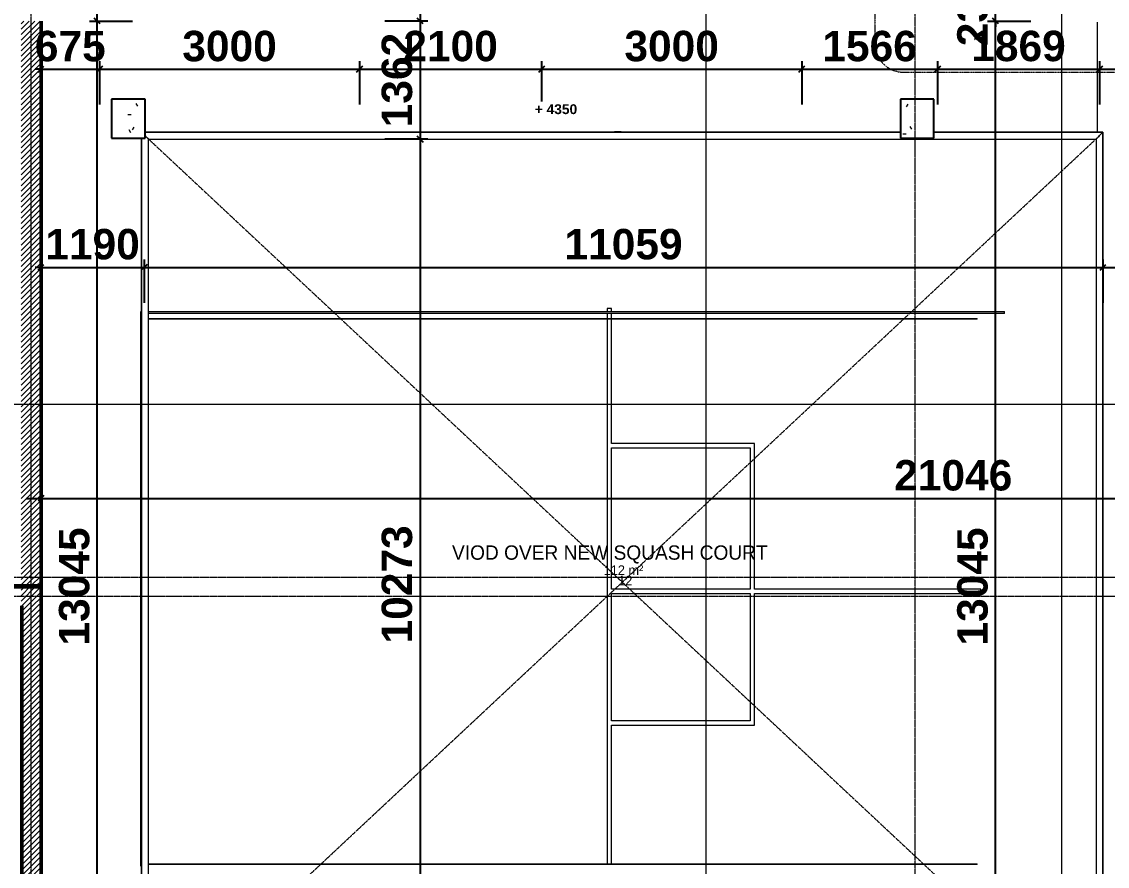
# Model space of a CAD drawing. Header units: inches. Extents: x 22 to 382261, y 22 to 371281.
# Drawn here: x 256488 to 269010, y 213158 to 222899 of the extents above; entities that cross this region are included whole.
import ezdxf

# ---------------------------------------------------------------- set-up
doc = ezdxf.new("R2010")
doc.units = ezdxf.units.IN
doc.header["$MEASUREMENT"] = 0
for name, pattern in [('Alignement de la ligne', [6.35, 3.175, -3.175]), ('Grid Line 1_2_', [22.225, 12.7, -3.175, 3.175, -3.175]), ('Hidden 1_8_', [4.7625, 3.175, -1.5875])]:
    doc.linetypes.add(name, pattern=pattern)
for name, color, linetype, lineweight in [('A-ANNO-DIMS', 211, 'Continuous', 9), ('A-ANNO-SYMB', 150, 'Continuous', 9), ('A-AREA', 32, 'Continuous', 9), ('A-AREA-IDEN', 2, 'Continuous', 9), ('A-COLS', 52, 'Continuous', 9), ('A-DETL-HDLN', 90, 'Hidden 1_8_', 9), ('A-FLOR-HRAL', 11, 'Continuous', 9), ('A-GLAZ-CURT', 52, 'Continuous', 9), ('A-WALL-PATT', 111, 'Continuous', 9), ('G-ANNO-DIMS', 111, 'Continuous', 9), ('G-ANNO-SYMB', 111, 'Continuous', 9), ('I-WALL', 2, 'Continuous', 9), ('Q-CASE', 31, 'Continuous', 9), ('S-GRID', 1, 'Continuous', 9)]:
    doc.layers.add(name, color=color, linetype=linetype, lineweight=lineweight)
doc.styles.add('Arial_B', font='arialbd.ttf', dxfattribs={"height": 350.793651})
doc.styles.add('Arial_B_1', font='arialbd.ttf', dxfattribs={"height": 180.555556})
doc.styles.add('Century Gothic_1', font='GOTHIC.TTF', dxfattribs={"height": 1})
doc.styles.add('Gill Sans MT', font='GIL_____.TTF', dxfattribs={"height": 262.5})
doc.dimstyles.new('2', dxfattribs={"dimscale": 304.8, "dimtxt": 346.888196, "dimasz": 0.221354, "dimexe": 1.338583, "dimexo": 0.0625, "dimgap": 0.278871, "dimtad": 1, "dimdec": 0, "dimzin": 0, "dimdsep": 46, "dimtxsty": 'Arial_B', "dimblk1": 'OBLIQUE', "dimblk2": 'OBLIQUE', "dimsah": 1, "dimcen": 0.09, "dimdle": 0.557743, "dimazin": 0, "dimtfac": 1, "dimtdec": 4, "dimtix": 1, "dimtmove": 0, "dimatfit": 3, "dimfxl": 0.557743, "dimfxlon": 1, "dimtvp": 1, "dimtolj": 1, "dimtzin": 0, "dimarcsym": 2})
pattern_1 = [(45, (255029.064, 214453.94), (-31.1127, 31.1127), [])]
pattern_2 = [(0, (255029.06, 214453.94), (894.08, 223.52), [36.88, -633.68, 36.88, -633.68, -3576.32]), (0, (255029.06, 214453.94), (894.08, 223.52), [-1341.12, 36.881, -1304.239, 36.881, -633.679, -1564.64]), (0, (255029.06, 214453.94), (894.08, 223.52), [-3352.8, 36.88, -410.16, 36.88, -1080.72]), (120, (255364.34, 214565.7), (-640.614, 662.536), [36.88, -633.68, 36.88, -4210]), (120, (255364.34, 214565.7), (-640.614, 662.536), [-707.44, -633.68, 36.88, -1304.24, -2235.2]), (120, (255364.34, 214565.7), (-640.614, 662.536), [-2682.24, 36.88, -633.68, 36.88, -1527.76]), (120, (255364.34, 214565.7), (-640.614, 662.536), [-3389.68, -410.16, 36.88, -1080.72]), (240, (255476.1, 215012.74), (-253.466, -886.056), [36.88, -633.68, 36.88, -4210]), (240, (255476.1, 215012.74), (-253.466, -886.056), [-707.44, -633.68, 36.88, -1304.24, -2235.2]), (240, (255476.1, 215012.74), (-253.466, -886.056), [-2682.24, 36.88, -633.68, 36.88, -1527.76]), (240, (255476.1, 215012.74), (-253.466, -886.056), [-3389.68, -410.16, 36.88, -1080.72])]

# ---------------------------------------------------------------- blocks, each defined once
blk = doc.blocks.new('Top Rail Type - Top Rail_Internal_-537676-02-FIRST FLOOR DIM - PART B')
at = {"layer": 'A-FLOR-HRAL'}
for p, q in [((11594, 7171), (2881, 7171)), ((13931, 7171), (11981, 7171)), ((13931, -3211), (13931, 7171)), ((2842, 7103), (2842, -3147)), ((2922, 7091), (13851, 7091)), ((2922, -3131), (2922, 7091)), ((13851, 7091), (13851, -3131)), ((2855, -3211), (11594, -3211)), ((13851, -3131), (2922, -3131)), ((11981, -3211), (13931, -3211))]:
    blk.add_line(p, q, dxfattribs=at)
for points, knots in [([(13931, 7171), (13931, 7171), (13930, 7171), (13927, 7168), (13923, 7164), (13916, 7157), (13903, 7144), (13886, 7127), (13872, 7113), (13862, 7103), (13856, 7096), (13852, 7092), (13851, 7091), (13851, 7091)], [0, 0, 0, 0, 0.066667, 0.133333, 0.2, 0.266667, 0.4, 0.533333, 0.666667, 0.75, 0.833333, 0.916667, 1, 1, 1, 1]), ([(13851, 7091), (13851, 7091), (13851, 7092), (13854, 7095), (13858, 7099), (13866, 7106), (13878, 7119), (13895, 7136), (13909, 7150), (13919, 7160), (13926, 7167), (13930, 7171), (13931, 7171), (13931, 7171)], [0, 0, 0, 0, 0.066667, 0.133333, 0.2, 0.266667, 0.4, 0.533333, 0.666667, 0.75, 0.833333, 0.916667, 1, 1, 1, 1]), ([(2881, 7132), (2881, 7132), (2883, 7130), (2886, 7127), (2890, 7123), (2894, 7119), (2898, 7115), (2902, 7111), (2905, 7108), (2909, 7105), (2912, 7102), (2915, 7098), (2919, 7095), (2921, 7092), (2922, 7091), (2922, 7091)], [-0.504857, -0.504857, -0.504857, -0.504857, -0.5, -0.4666667, -0.4333333, -0.4, -0.3666667, -0.3333333, -0.3, -0.2666667, -0.2333333, -0.2, -0.1333333, -0.0666667, 0, 0, 0, 0]), ([(2922, -3131), (2922, -3131), (2921, -3132), (2919, -3134), (2915, -3138), (2912, -3141), (2909, -3144), (2905, -3148), (2902, -3151), (2898, -3155), (2894, -3159), (2890, -3163), (2886, -3167), (2882, -3171), (2878, -3175), (2873, -3180), (2869, -3184), (2866, -3187), (2862, -3191), (2858, -3195), (2856, -3197), (2855, -3198)], [0, 0, 0, 0, 0.0666667, 0.1333333, 0.2, 0.2333333, 0.2666667, 0.3, 0.3333333, 0.3666667, 0.4, 0.4333333, 0.4666667, 0.5, 0.5333333, 0.5666667, 0.6, 0.6333333, 0.6666667, 0.7, 0.7333333, 0.7333333, 0.7333333, 0.7333333]), ([(13851, -3131), (13851, -3131), (13851, -3132), (13854, -3134), (13857, -3138), (13861, -3141), (13864, -3144), (13867, -3148), (13871, -3151), (13874, -3155), (13878, -3159), (13882, -3163), (13886, -3167), (13891, -3171), (13895, -3175), (13899, -3180), (13903, -3184), (13907, -3187), (13911, -3191), (13914, -3195), (13917, -3198), (13920, -3201), (13924, -3205), (13927, -3208), (13930, -3211), (13931, -3211), (13931, -3211)], [0, 0, 0, 0, 0.066667, 0.133333, 0.2, 0.233333, 0.266667, 0.3, 0.333333, 0.366667, 0.4, 0.433333, 0.466667, 0.5, 0.533333, 0.566667, 0.6, 0.633333, 0.666667, 0.7, 0.733333, 0.766667, 0.8, 0.866667, 0.933333, 1, 1, 1, 1])]:
    blk.add_open_spline(points, degree=3, knots=knots, dxfattribs=at)
blk = doc.blocks.new('Top Rail Type - Top Rail_Internal_-V13-02-FIRST FLOOR DIM - PART B')
at = {"layer": 'A-FLOR-HRAL'}
for p, q in [((2881, 7171), (11594, 7171)), ((11981, 7171), (13931, 7171)), ((13931, 7171), (13931, -3211)), ((2842, -3147), (2842, 7103)), ((2922, -3131), (2922, 7091)), ((2922, 7091), (13851, 7091)), ((13851, 7091), (13851, -3131)), ((11594, -3211), (2855, -3211)), ((13851, -3131), (2922, -3131)), ((13931, -3211), (11981, -3211))]:
    blk.add_line(p, q, dxfattribs=at)
blk = doc.blocks.new('Casework 11 - Casework 8-650977-02-FIRST FLOOR DIM - PART B')
at = {"layer": 'Q-CASE'}
for p, q in [((8261, 5138), (8211, 5138)), ((8211, 5138), (8211, 5104)), ((8261, 5104), (8261, 5138)), ((2922, 5023), (12481, 5023)), ((12481, 5013), (2922, 5013)), ((8211, 5079), (8211, 5023)), ((8211, 5013), (8211, -1267)), ((8261, 5023), (8261, 5079)), ((8261, 3581), (8261, 5013)), ((12481, 5013), (12481, 5023)), ((9911, 3581), (8261, 3581)), ((8261, 1901), (8261, 3531)), ((8261, 3531), (9861, 3531)), ((9861, 3531), (9861, 1901)), ((9911, 1901), (9911, 3581)), ((9861, 1901), (8261, 1901)), ((12521, 1901), (9911, 1901)), ((12521, 1851), (12521, 1901)), ((8261, 381), (8261, 1851)), ((8261, 1851), (9861, 1851)), ((9861, 1851), (9861, 381)), ((9911, 381), (9911, 1851)), ((9911, 1851), (12521, 1851)), ((9861, 381), (8261, 381)), ((9911, 331), (9911, 381)), ((8261, -1267), (8261, 331)), ((8261, 331), (9911, 331)), ((2922, -1267), (12481, -1267)), ((12481, -1277), (2922, -1277)), ((12481, -1277), (12481, -1267))]:
    blk.add_line(p, q, dxfattribs=at)
blk = doc.blocks.new('System Panel - Glazed-655754-02-FIRST FLOOR DIM - PART B')
at = {"layer": 'A-GLAZ-CURT'}
for p, q in [((-4980, 50), (4892, 50)), ((-4980, 50), (-4980, 24)), ((4892, 24), (-4980, 24)), ((4972, 50), (4980, 50)), ((4980, 24), (4972, 24)), ((4980, 50), (4980, 24))]:
    blk.add_line(p, q, dxfattribs=at)
blk = doc.blocks.new('System Panel - Glazed-655803-02-FIRST FLOOR DIM - PART B')
at = {"layer": 'A-GLAZ-CURT'}
for p, q in [((-3188, -40), (-3188, -49)), ((3188, -49), (-3188, -49)), ((3188, -40), (3188, -49))]:
    blk.add_line(p, q, dxfattribs=at)
blk = doc.blocks.new('_Oblique')
at = {"color": 0, "linetype": 'ByBlock', "lineweight": -2}
blk.add_line((-0.5, -0.5), (0.5, 0.5), dxfattribs=at)
blk = doc.blocks.new('*D4125')
at = {"layer": 'A-ANNO-DIMS', "color": 0, "lineweight": -2, "transparency": 16777216}
for p, q in [((256710, 220157), (256710, 219658)), ((257900, 220157), (257900, 219658)), ((256710, 220066), (256643, 220066)), ((256710, 220066), (257900, 220066)), ((257900, 220066), (257968, 220066))]:
    blk.add_line(p, q, dxfattribs=at)
at = {"layer": 'Defpoints', "color": 0, "transparency": 16777216}
for p in [(256710, 220176), (257900, 220176), (257900, 220066)]:
    blk.add_point(p, dxfattribs=at)
at = {"layer": 'A-ANNO-DIMS', "color": 0, "lineweight": -2, "transparency": 16777216, "xscale": 67.46874999999999, "yscale": 67.46874999999999, "zscale": 67.46874999999999}
blk.add_blockref('_Oblique', (256710, 220066), dxfattribs=at)
at = {"layer": 'A-ANNO-DIMS', "color": 0, "lineweight": -2, "transparency": 16777216, "xscale": 67.46874999999999, "yscale": 67.46874999999999, "zscale": 67.46874999999999, "rotation": 180}
blk.add_blockref('_Oblique', (257900, 220066), dxfattribs=at)
at = {"layer": 'A-ANNO-DIMS', "color": 0, "transparency": 16777216, "insert": (257305, 220331), "char_height": 350.8, "width": 820.87, "attachment_point": 5, "style": 'Arial_B'}
blk.add_mtext('\\A1;1190', dxfattribs=at)
blk = doc.blocks.new('*D4126')
at = {"layer": 'A-ANNO-DIMS', "color": 0, "lineweight": -2, "transparency": 16777216}
for p, q in [((257900, 220157), (257900, 219658)), ((268960, 220157), (268960, 219658)), ((257730, 220066), (269130, 220066))]:
    blk.add_line(p, q, dxfattribs=at)
at = {"layer": 'Defpoints', "color": 0, "transparency": 16777216}
for p in [(257900, 220176), (268960, 220176), (268960, 220066)]:
    blk.add_point(p, dxfattribs=at)
at = {"layer": 'A-ANNO-DIMS', "color": 0, "lineweight": -2, "transparency": 16777216, "xscale": 67.46874999999999, "yscale": 67.46874999999999, "zscale": 67.46874999999999, "rotation": 180}
blk.add_blockref('_Oblique', (257900, 220066), dxfattribs=at)
at = {"layer": 'A-ANNO-DIMS', "color": 0, "lineweight": -2, "transparency": 16777216, "xscale": 67.46874999999999, "yscale": 67.46874999999999, "zscale": 67.46874999999999}
blk.add_blockref('_Oblique', (268960, 220066), dxfattribs=at)
at = {"layer": 'A-ANNO-DIMS', "color": 0, "transparency": 16777216, "insert": (263430, 220331), "char_height": 350.8, "width": 1026.09, "attachment_point": 5, "style": 'Arial_B'}
blk.add_mtext('\\A1;11059', dxfattribs=at)
blk = doc.blocks.new('*D4160')
at = {"layer": 'A-ANNO-DIMS', "color": 0, "lineweight": -2, "transparency": 16777216}
for p, q in [((261083, 223077), (261083, 221375)), ((261174, 222907), (260675, 222907)), ((261174, 221545), (260675, 221545))]:
    blk.add_line(p, q, dxfattribs=at)
at = {"layer": 'Defpoints', "color": 0, "transparency": 16777216}
for p in [(261193, 222907), (261083, 221545), (261193, 221545)]:
    blk.add_point(p, dxfattribs=at)
at = {"layer": 'A-ANNO-DIMS', "color": 0, "lineweight": -2, "transparency": 16777216, "xscale": 67.46874999999999, "yscale": 67.46874999999999, "zscale": 67.46874999999999}
for p, rotation in [((261083, 222907), 90), ((261083, 221545), 270)]:
    blk.add_blockref('_Oblique', p, dxfattribs=dict(at, rotation=rotation))
at = {"layer": 'A-ANNO-DIMS', "color": 0, "transparency": 16777216, "insert": (260818, 222226), "char_height": 350.8, "width": 820.87, "attachment_point": 5, "rotation": 90, "style": 'Arial_B'}
blk.add_mtext('\\A1;1362', dxfattribs=at)
blk = doc.blocks.new('*D4161')
at = {"layer": 'A-ANNO-DIMS', "color": 0, "lineweight": -2, "transparency": 16777216}
for p, q in [((261083, 221715), (261083, 211102)), ((261174, 221545), (260675, 221545)), ((261174, 211272), (260675, 211272))]:
    blk.add_line(p, q, dxfattribs=at)
at = {"layer": 'Defpoints', "color": 0, "transparency": 16777216}
for p in [(261193, 221545), (261083, 211272), (261193, 211272)]:
    blk.add_point(p, dxfattribs=at)
at = {"layer": 'A-ANNO-DIMS', "color": 0, "lineweight": -2, "transparency": 16777216, "xscale": 67.46874999999999, "yscale": 67.46874999999999, "zscale": 67.46874999999999}
for p, rotation in [((261083, 221545), 90), ((261083, 211272), 270)]:
    blk.add_blockref('_Oblique', p, dxfattribs=dict(at, rotation=rotation))
at = {"layer": 'A-ANNO-DIMS', "color": 0, "transparency": 16777216, "insert": (260818, 216409), "char_height": 350.8, "width": 1026.09, "attachment_point": 5, "rotation": 90, "style": 'Arial_B'}
blk.add_mtext('\\A1;10273', dxfattribs=at)
blk = doc.blocks.new('*D4163')
at = {"layer": 'A-ANNO-DIMS', "color": 0, "lineweight": -2, "transparency": 16777216}
for p, q in [((256710, 217310), (256710, 217809)), ((277756, 217310), (277756, 217809)), ((256540, 217401), (277926, 217401))]:
    blk.add_line(p, q, dxfattribs=at)
at = {"layer": 'Defpoints', "color": 0, "transparency": 16777216}
for p in [(277756, 217401), (256710, 217291), (277756, 217291)]:
    blk.add_point(p, dxfattribs=at)
at = {"layer": 'A-ANNO-DIMS', "color": 0, "lineweight": -2, "transparency": 16777216, "xscale": 67.46874999999999, "yscale": 67.46874999999999, "zscale": 67.46874999999999, "rotation": 180}
blk.add_blockref('_Oblique', (256710, 217401), dxfattribs=at)
at = {"layer": 'A-ANNO-DIMS', "color": 0, "lineweight": -2, "transparency": 16777216, "xscale": 67.46874999999999, "yscale": 67.46874999999999, "zscale": 67.46874999999999}
blk.add_blockref('_Oblique', (277756, 217401), dxfattribs=at)
at = {"layer": 'A-ANNO-DIMS', "color": 0, "transparency": 16777216, "insert": (267233, 217665), "char_height": 350.8, "width": 1026.09, "attachment_point": 5, "style": 'Arial_B'}
blk.add_mtext('\\A1;21046', dxfattribs=at)
blk = doc.blocks.new('*D4164')
at = {"layer": 'A-ANNO-DIMS', "color": 0, "lineweight": -2, "transparency": 16777216}
for p, q in [((267721, 209692), (267721, 223077)), ((267630, 222907), (268129, 222907)), ((267630, 209862), (268129, 209862))]:
    blk.add_line(p, q, dxfattribs=at)
at = {"layer": 'Defpoints', "color": 0, "transparency": 16777216}
for p in [(267611, 222907), (267721, 222907), (267611, 209862)]:
    blk.add_point(p, dxfattribs=at)
at = {"layer": 'A-ANNO-DIMS', "color": 0, "lineweight": -2, "transparency": 16777216, "xscale": 67.46874999999999, "yscale": 67.46874999999999, "zscale": 67.46874999999999}
for p, rotation in [((267721, 222907), 90), ((267721, 209862), 270)]:
    blk.add_blockref('_Oblique', p, dxfattribs=dict(at, rotation=rotation))
at = {"layer": 'A-ANNO-DIMS', "color": 0, "transparency": 16777216, "insert": (267457, 216385), "char_height": 350.8, "width": 1026.09, "attachment_point": 5, "rotation": 90, "style": 'Arial_B'}
blk.add_mtext('\\A1;13045', dxfattribs=at)
blk = doc.blocks.new('*D4165')
at = {"layer": 'A-ANNO-DIMS', "color": 0, "lineweight": -2, "transparency": 16777216}
for p, q in [((267721, 223142), (267721, 223210)), ((267630, 223142), (268129, 223142)), ((267721, 222907), (267721, 223142)), ((267630, 222907), (268129, 222907)), ((267721, 222907), (267721, 222840))]:
    blk.add_line(p, q, dxfattribs=at)
at = {"layer": 'Defpoints', "color": 0, "transparency": 16777216}
for p in [(267611, 223142), (267721, 223142), (267611, 222907)]:
    blk.add_point(p, dxfattribs=at)
at = {"layer": 'A-ANNO-DIMS', "color": 0, "lineweight": -2, "transparency": 16777216, "xscale": 67.46874999999999, "yscale": 67.46874999999999, "zscale": 67.46874999999999}
for p, rotation in [((267721, 223142), 270), ((267721, 222907), 90)]:
    blk.add_blockref('_Oblique', p, dxfattribs=dict(at, rotation=rotation))
at = {"layer": 'A-ANNO-DIMS', "color": 0, "transparency": 16777216, "insert": (267457, 223025), "char_height": 350.8, "width": 615.65, "attachment_point": 5, "rotation": 90, "style": 'Arial_B'}
blk.add_mtext('\\A1;235', dxfattribs=at)
blk = doc.blocks.new('*D4167')
at = {"layer": 'A-ANNO-DIMS', "color": 0, "lineweight": -2, "transparency": 16777216}
for p, q in [((257359, 209692), (257359, 223077)), ((257268, 222907), (257767, 222907)), ((257268, 209862), (257767, 209862))]:
    blk.add_line(p, q, dxfattribs=at)
at = {"layer": 'Defpoints', "color": 0, "transparency": 16777216}
for p in [(257249, 222907), (257359, 222907), (257249, 209862)]:
    blk.add_point(p, dxfattribs=at)
at = {"layer": 'A-ANNO-DIMS', "color": 0, "lineweight": -2, "transparency": 16777216, "xscale": 67.46874999999999, "yscale": 67.46874999999999, "zscale": 67.46874999999999}
for p, rotation in [((257359, 222907), 90), ((257359, 209862), 270)]:
    blk.add_blockref('_Oblique', p, dxfattribs=dict(at, rotation=rotation))
at = {"layer": 'A-ANNO-DIMS', "color": 0, "transparency": 16777216, "insert": (257095, 216385), "char_height": 350.8, "width": 1026.09, "attachment_point": 5, "rotation": 90, "style": 'Arial_B'}
blk.add_mtext('\\A1;13045', dxfattribs=at)
blk = doc.blocks.new('*D4171')
at = {"layer": 'A-ANNO-DIMS', "color": 0, "lineweight": -2, "transparency": 16777216}
for p, q in [((256710, 222443), (256710, 221944)), ((257385, 222443), (257385, 221944)), ((256710, 222352), (256643, 222352)), ((256710, 222352), (257385, 222352)), ((257385, 222352), (257453, 222352))]:
    blk.add_line(p, q, dxfattribs=at)
at = {"layer": 'Defpoints', "color": 0, "transparency": 16777216}
for p in [(256710, 222462), (257385, 222462), (257385, 222352)]:
    blk.add_point(p, dxfattribs=at)
at = {"layer": 'A-ANNO-DIMS', "color": 0, "lineweight": -2, "transparency": 16777216, "xscale": 67.46874999999999, "yscale": 67.46874999999999, "zscale": 67.46874999999999}
blk.add_blockref('_Oblique', (256710, 222352), dxfattribs=at)
at = {"layer": 'A-ANNO-DIMS', "color": 0, "lineweight": -2, "transparency": 16777216, "xscale": 67.46874999999999, "yscale": 67.46874999999999, "zscale": 67.46874999999999, "rotation": 180}
blk.add_blockref('_Oblique', (257385, 222352), dxfattribs=at)
at = {"layer": 'A-ANNO-DIMS', "color": 0, "transparency": 16777216, "insert": (257048, 222616), "char_height": 350.8, "width": 615.65, "attachment_point": 5, "style": 'Arial_B'}
blk.add_mtext('\\A1;675', dxfattribs=at)
blk = doc.blocks.new('*D4172')
at = {"layer": 'A-ANNO-DIMS', "color": 0, "lineweight": -2, "transparency": 16777216}
for p, q in [((257385, 222443), (257385, 221944)), ((260385, 222443), (260385, 221944)), ((257215, 222352), (260555, 222352))]:
    blk.add_line(p, q, dxfattribs=at)
at = {"layer": 'Defpoints', "color": 0, "transparency": 16777216}
for p in [(257385, 222462), (260385, 222462), (260385, 222352)]:
    blk.add_point(p, dxfattribs=at)
at = {"layer": 'A-ANNO-DIMS', "color": 0, "lineweight": -2, "transparency": 16777216, "xscale": 67.46874999999999, "yscale": 67.46874999999999, "zscale": 67.46874999999999, "rotation": 180}
blk.add_blockref('_Oblique', (257385, 222352), dxfattribs=at)
at = {"layer": 'A-ANNO-DIMS', "color": 0, "lineweight": -2, "transparency": 16777216, "xscale": 67.46874999999999, "yscale": 67.46874999999999, "zscale": 67.46874999999999}
blk.add_blockref('_Oblique', (260385, 222352), dxfattribs=at)
at = {"layer": 'A-ANNO-DIMS', "color": 0, "transparency": 16777216, "insert": (258885, 222616), "char_height": 350.8, "width": 820.87, "attachment_point": 5, "style": 'Arial_B'}
blk.add_mtext('\\A1;3000', dxfattribs=at)
blk = doc.blocks.new('*D4173')
at = {"layer": 'A-ANNO-DIMS', "color": 0, "lineweight": -2, "transparency": 16777216}
for p, q in [((260385, 222443), (260385, 221944)), ((262485, 222443), (262485, 221944)), ((260215, 222352), (262655, 222352))]:
    blk.add_line(p, q, dxfattribs=at)
at = {"layer": 'Defpoints', "color": 0, "transparency": 16777216}
for p in [(260385, 222462), (262485, 222462), (262485, 222352)]:
    blk.add_point(p, dxfattribs=at)
at = {"layer": 'A-ANNO-DIMS', "color": 0, "lineweight": -2, "transparency": 16777216, "xscale": 67.46874999999999, "yscale": 67.46874999999999, "zscale": 67.46874999999999, "rotation": 180}
blk.add_blockref('_Oblique', (260385, 222352), dxfattribs=at)
at = {"layer": 'A-ANNO-DIMS', "color": 0, "lineweight": -2, "transparency": 16777216, "xscale": 67.46874999999999, "yscale": 67.46874999999999, "zscale": 67.46874999999999}
blk.add_blockref('_Oblique', (262485, 222352), dxfattribs=at)
at = {"layer": 'A-ANNO-DIMS', "color": 0, "transparency": 16777216, "insert": (261435, 222616), "char_height": 350.8, "width": 820.87, "attachment_point": 5, "style": 'Arial_B'}
blk.add_mtext('\\A1;2100', dxfattribs=at)
blk = doc.blocks.new('*D4174')
at = {"layer": 'A-ANNO-DIMS', "color": 0, "lineweight": -2, "transparency": 16777216}
for p, q in [((262485, 222443), (262485, 221944)), ((265485, 222443), (265485, 221944)), ((262315, 222352), (265655, 222352))]:
    blk.add_line(p, q, dxfattribs=at)
at = {"layer": 'Defpoints', "color": 0, "transparency": 16777216}
for p in [(262485, 222462), (265485, 222462), (265485, 222352)]:
    blk.add_point(p, dxfattribs=at)
at = {"layer": 'A-ANNO-DIMS', "color": 0, "lineweight": -2, "transparency": 16777216, "xscale": 67.46874999999999, "yscale": 67.46874999999999, "zscale": 67.46874999999999, "rotation": 180}
blk.add_blockref('_Oblique', (262485, 222352), dxfattribs=at)
at = {"layer": 'A-ANNO-DIMS', "color": 0, "lineweight": -2, "transparency": 16777216, "xscale": 67.46874999999999, "yscale": 67.46874999999999, "zscale": 67.46874999999999}
blk.add_blockref('_Oblique', (265485, 222352), dxfattribs=at)
at = {"layer": 'A-ANNO-DIMS', "color": 0, "transparency": 16777216, "insert": (263985, 222616), "char_height": 350.8, "width": 820.87, "attachment_point": 5, "style": 'Arial_B'}
blk.add_mtext('\\A1;3000', dxfattribs=at)
blk = doc.blocks.new('*D4175')
at = {"layer": 'A-ANNO-DIMS', "color": 0, "lineweight": -2, "transparency": 16777216}
for p, q in [((265485, 222443), (265485, 221944)), ((267051, 222443), (267051, 221944)), ((265315, 222352), (267221, 222352))]:
    blk.add_line(p, q, dxfattribs=at)
at = {"layer": 'Defpoints', "color": 0, "transparency": 16777216}
for p in [(265485, 222462), (267051, 222462), (267051, 222352)]:
    blk.add_point(p, dxfattribs=at)
at = {"layer": 'A-ANNO-DIMS', "color": 0, "lineweight": -2, "transparency": 16777216, "xscale": 67.46874999999999, "yscale": 67.46874999999999, "zscale": 67.46874999999999, "rotation": 180}
blk.add_blockref('_Oblique', (265485, 222352), dxfattribs=at)
at = {"layer": 'A-ANNO-DIMS', "color": 0, "lineweight": -2, "transparency": 16777216, "xscale": 67.46874999999999, "yscale": 67.46874999999999, "zscale": 67.46874999999999}
blk.add_blockref('_Oblique', (267051, 222352), dxfattribs=at)
at = {"layer": 'A-ANNO-DIMS', "color": 0, "transparency": 16777216, "insert": (266268, 222616), "char_height": 350.8, "width": 820.87, "attachment_point": 5, "style": 'Arial_B'}
blk.add_mtext('\\A1;1566', dxfattribs=at)
blk = doc.blocks.new('*D4176')
at = {"layer": 'A-ANNO-DIMS', "color": 0, "lineweight": -2, "transparency": 16777216}
for p, q in [((267051, 222443), (267051, 221944)), ((268920, 222443), (268920, 221944)), ((266881, 222352), (269090, 222352))]:
    blk.add_line(p, q, dxfattribs=at)
at = {"layer": 'Defpoints', "color": 0, "transparency": 16777216}
for p in [(267051, 222462), (268920, 222462), (268920, 222352)]:
    blk.add_point(p, dxfattribs=at)
at = {"layer": 'A-ANNO-DIMS', "color": 0, "lineweight": -2, "transparency": 16777216, "xscale": 67.46874999999999, "yscale": 67.46874999999999, "zscale": 67.46874999999999, "rotation": 180}
blk.add_blockref('_Oblique', (267051, 222352), dxfattribs=at)
at = {"layer": 'A-ANNO-DIMS', "color": 0, "lineweight": -2, "transparency": 16777216, "xscale": 67.46874999999999, "yscale": 67.46874999999999, "zscale": 67.46874999999999}
blk.add_blockref('_Oblique', (268920, 222352), dxfattribs=at)
at = {"layer": 'A-ANNO-DIMS', "color": 0, "transparency": 16777216, "insert": (267986, 222617), "char_height": 350.8, "width": 820.87, "attachment_point": 5, "style": 'Arial_B'}
blk.add_mtext('\\A1;1869', dxfattribs=at)
blk = doc.blocks.new('*D4177')
at = {"layer": 'A-ANNO-DIMS', "color": 0, "lineweight": -2, "transparency": 16777216}
for p, q in [((268920, 222443), (268920, 221944)), ((276460, 222443), (276460, 221944)), ((268750, 222352), (276630, 222352))]:
    blk.add_line(p, q, dxfattribs=at)
at = {"layer": 'Defpoints', "color": 0, "transparency": 16777216}
for p in [(268920, 222462), (276460, 222462), (276460, 222352)]:
    blk.add_point(p, dxfattribs=at)
at = {"layer": 'A-ANNO-DIMS', "color": 0, "lineweight": -2, "transparency": 16777216, "xscale": 67.46874999999999, "yscale": 67.46874999999999, "zscale": 67.46874999999999, "rotation": 180}
blk.add_blockref('_Oblique', (268920, 222352), dxfattribs=at)
at = {"layer": 'A-ANNO-DIMS', "color": 0, "lineweight": -2, "transparency": 16777216, "xscale": 67.46874999999999, "yscale": 67.46874999999999, "zscale": 67.46874999999999}
blk.add_blockref('_Oblique', (276460, 222352), dxfattribs=at)
at = {"layer": 'A-ANNO-DIMS', "color": 0, "transparency": 16777216, "insert": (272690, 222616), "char_height": 350.8, "width": 820.87, "attachment_point": 5, "style": 'Arial_B'}
blk.add_mtext('\\A1;7540', dxfattribs=at)

msp = doc.modelspace()

# ---------------------------------------------------------------- hatches: boundary and pattern name
at = {"layer": 'A-COLS'}
h = msp.add_hatch(dxfattribs=at)
h.set_pattern_fill('FP_2', color=256, style=0, pattern_type=2)
h.set_pattern_definition(pattern_2)
h.paths.add_polyline_path([(257574.7, 221557.1), (257910.3, 221557.1), (257910.3, 222007.1), (257522.8, 222007.1), (257522.8, 221557.1)])
h = msp.add_hatch(dxfattribs=at)
h.set_pattern_fill('FP_2', color=256, style=0, pattern_type=2)
h.set_pattern_definition(pattern_2)
h.paths.add_polyline_path([(266893.5, 221557.1), (267010.3, 221557.1), (267010.3, 222007.1), (266622.8, 222007.1), (266622.8, 221557.1), (266745.6, 221557.1)])
at = {"layer": 'A-WALL-PATT'}
h = msp.add_hatch(dxfattribs=at)
h.set_pattern_fill('FP_1', color=256, style=0, pattern_type=2)
h.set_pattern_definition(pattern_1)
h.paths.add_polyline_path([(256480.3, 216612.1), (256710.3, 216612.1), (256710.3, 222907.1), (256480.3, 222907.1), (256480.3, 216612.2)])
h = msp.add_hatch(dxfattribs=at)
h.set_pattern_fill('FP_1', color=256, style=0, pattern_type=2)
h.set_pattern_definition(pattern_1)
h.paths.add_polyline_path([(256480.3, 216382.1), (256480.7, 216382.1), (256480.4, 216388.8)])
h.paths.add_polyline_path([(256710.3, 216382.1), (256710.3, 216392.1), (256700.7, 216382.1)])
h.paths.add_polyline_path([(256480.5, 216392.1), (256710.3, 216392.1), (256710.3, 216612.1), (256480.3, 216612.1), (256480.3, 216392.1)])
h = msp.add_hatch(dxfattribs=at)
h.set_pattern_fill('FP_1', color=256, style=0, pattern_type=2)
h.set_pattern_definition(pattern_1)
h.paths.add_polyline_path([(256485.3, 216162.1), (256710.3, 216162.1), (256710.3, 216382.1), (256700.7, 216382.1), (256710.3, 216392.1), (256480.3, 216392.1), (256480.3, 216162.1)])
h = msp.add_hatch(dxfattribs=at)
h.set_pattern_fill('FP_1', color=256, style=0, pattern_type=2)
h.set_pattern_definition(pattern_1)
h.paths.add_polyline_path([(256480.3, 209862.1), (256710.3, 209862.1), (256710.3, 216162.1), (256480.3, 216162.1), (256480.3, 210365.5)])

# ---------------------------------------------------------------- linework, layer by layer
at = {"layer": 'A-ANNO-SYMB', "linetype": 'Alignement de la ligne'}
for p, q in [((266329.8, 228046.6), (266329.8, 222647.2)), ((266659.8, 222317.2), (269405, 222317.2))]:
    msp.add_line(p, q, dxfattribs=at)
msp.add_arc((266659.8, 222647.2), 330, 180, 270, dxfattribs=at)
at = {"layer": 'A-AREA'}
msp.add_line((268895.3, 221625.4), (268895.3, 222892), dxfattribs=at)
at = {"layer": 'A-COLS', "lineweight": 25}
for p, q in [((257522.8, 222007.1), (257522.8, 221557.1)), ((257910.3, 222007.1), (257522.8, 222007.1)), ((257910.3, 221557.1), (257910.3, 222007.1)), ((266622.8, 222007.1), (266622.8, 221557.1)), ((267010.3, 222007.1), (266622.8, 222007.1)), ((267010.3, 221557.1), (267010.3, 222007.1)), ((257522.8, 221557.1), (257910.3, 221557.1)), ((266622.8, 221557.1), (267010.3, 221557.1))]:
    msp.add_line(p, q, dxfattribs=at)
at = {"layer": 'A-DETL-HDLN'}
for p, q in [((257950.9, 211322.7), (268879.7, 221545.4)), ((257950.9, 221545.4), (268879.7, 211322.7))]:
    msp.add_line(p, q, dxfattribs=at)
at = {"layer": 'G-ANNO-DIMS'}
msp.add_line((263325.8, 221630.9), (263402.9, 221630.9), dxfattribs=at)
at = {"layer": 'G-ANNO-SYMB'}
for p, q in [((264380.1, 228453.5), (264380.1, 207240.6)), ((268480.1, 228453.5), (268480.1, 207240.6)), ((241896, 218487.1), (278895.1, 218487.1))]:
    msp.add_line(p, q, dxfattribs=at)
at = {"layer": 'I-WALL', "lineweight": 50}
for p, q in [((256710.3, 222907.1), (256710.3, 209862.1)), ((246545.3, 216392.1), (256710.3, 216392.1)), ((246660.3, 216382.1), (256710.3, 216382.1)), ((256490.3, 216162.1), (256490.3, 209862.1))]:
    msp.add_line(p, q, dxfattribs=at)
at = {"layer": 'S-GRID', "linetype": 'Grid Line 1_2_'}
for p, q in [((266795.3, 205050.6), (266795.3, 228469.4)), ((256595.3, 205050.6), (256595.3, 228067.7)), ((241945.3, 216492.1), (279511.2, 216492.1)), ((241945.3, 216272.1), (279511.2, 216272.1))]:
    msp.add_line(p, q, dxfattribs=at)

# ---------------------------------------------------------------- block references
at = {"layer": 'A-FLOR-HRAL'}
for name in ['Top Rail Type - Top Rail_Internal_-537676-02-FIRST FLOOR DIM - PART B', 'Top Rail Type - Top Rail_Internal_-V13-02-FIRST FLOOR DIM - PART B']:
    msp.add_blockref(name, (255029.1, 214453.9), dxfattribs=at)
at = {"layer": 'A-GLAZ-CURT'}
for name, p, rotation in [('System Panel - Glazed-655803-02-FIRST FLOOR DIM - PART B', (257910.3, 216345.1), 269.9999999999999), ('System Panel - Glazed-655754-02-FIRST FLOOR DIM - PART B', (262842.8, 219582.1), 180)]:
    msp.add_blockref(name, p, dxfattribs=dict(at, rotation=rotation))
at = {"layer": 'Q-CASE'}
msp.add_blockref('Casework 11 - Casework 8-650977-02-FIRST FLOOR DIM - PART B', (255029.1, 214453.9), dxfattribs=at)

# ---------------------------------------------------------------- texts
at = {"layer": 'A-AREA-IDEN', "attachment_point": 1}
for s, insert, char_height, width, style in [('VIOD OVER NEW SQUASH COURT', (261451.2, 216858.9), 165, 4859.028, 'Gill Sans MT'), ('112 m²', (263200.7, 216628.8), 110, 617.299, 'Century Gothic_1'), ('12', (263368.5, 216508.5), 110, 211.645, 'Century Gothic_1')]:
    msp.add_mtext(s, dxfattribs=dict(at, insert=insert, char_height=char_height, width=width, style=style))

# ---------------------------------------------------------------- dimensions: what is measured, and where the dimension line sits
at = {"layer": 'A-ANNO-DIMS'}
for base, p1, p2, override, picture, middle in [((267721, 223142.1), (267611, 222907.1), (267611, 223142.1), {"dimpost": '<>', "dimfxl": 235}, '*D4165', (267456.9, 223024.6)), ((257358.8, 222907.1), (257248.8, 209862.1), (257248.8, 222907.1), {"dimpost": '<>', "dimfxl": 13045}, '*D4167', (257094.7, 216384.6)), ((261082.6, 221545.4), (261192.6, 222907.1), (261192.6, 221545.4), {"dimpost": '<>', "dimfxl": 1361.71847}, '*D4160', (260818.5, 222226.3)), ((267721, 222907.1), (267611, 209862.1), (267611, 222907.1), {"dimpost": '<>', "dimfxl": 13045}, '*D4164', (267456.9, 216384.6)), ((261082.6, 211272.1), (261192.6, 221545.4), (261192.6, 211272.1), {"dimpost": '<>', "dimfxl": 10273.28153}, '*D4161', (260818.5, 216408.8))]:
    dim = msp.add_linear_dim(base=base, p1=p1, p2=p2, angle=90, dimstyle='2', override=override, dxfattribs=at)
    dim.commit()
    dim.dimension.update_dxf_attribs({"geometry": picture, "text_midpoint": middle})
for base, p1, p2, override, picture, middle in [((257385.3, 222352.4), (256710.3, 222462.4), (257385.3, 222462.4), {"dimpost": '<>', "dimfxl": 675}, '*D4171', (257047.8, 222616.5)), ((260385.3, 222352.4), (257385.3, 222462.4), (260385.3, 222462.4), {"dimpost": '<>', "dimfxl": 3000}, '*D4172', (258885.3, 222616.5)), ((262485.3, 222352.4), (260385.3, 222462.4), (262485.3, 222462.4), {"dimpost": '<>', "dimfxl": 2100}, '*D4173', (261435.3, 222616.5)), ((265485.3, 222352.4), (262485.3, 222462.4), (265485.3, 222462.4), {"dimpost": '<>', "dimfxl": 3000}, '*D4174', (263985.3, 222616.5)), ((267051.1, 222352.4), (265485.3, 222462.4), (267051.1, 222462.4), {"dimpost": '<>', "dimfxl": 1565.8}, '*D4175', (266268.2, 222616.5)), ((268920.3, 222352.4), (267051.1, 222462.4), (268920.3, 222462.4), {"dimpost": '<>', "dimfxl": 1869.2}, '*D4176', (267985.7, 222616.6)), ((276460.3, 222352.4), (268920.3, 222462.4), (276460.3, 222462.4), {"dimpost": '<>', "dimfxl": 7540}, '*D4177', (272690.3, 222616.5)), ((257900.3, 220066.3), (256710.3, 220176.3), (257900.3, 220176.3), {"dimpost": '<>', "dimfxl": 1190}, '*D4125', (257305.3, 220330.6)), ((268959.7, 220066.3), (257900.3, 220176.3), (268959.7, 220176.3), {"dimpost": '<>', "dimfxl": 11059.390765}, '*D4126', (263430, 220330.6)), ((277756.4, 217401.1), (256710.3, 217291.1), (277756.4, 217291.1), {"dimpost": '<>', "dimfxl": 21046.1}, '*D4163', (267233.3, 217665.2))]:
    dim = msp.add_linear_dim(base=base, p1=p1, p2=p2, dimstyle='2', override=override, dxfattribs=at)
    dim.commit()
    dim.dimension.update_dxf_attribs({"geometry": picture, "text_midpoint": middle})

# ---------------------------------------------------------------- next in the draw order: texts
at = {"layer": 'G-ANNO-DIMS', "insert": (262405.9, 221946.8), "char_height": 113.49, "width": 716.461, "attachment_point": 1, "line_spacing_factor": 0.941778, "style": 'Arial_B_1', "bg_fill": 3, "box_fill_scale": 1.25, "bg_fill_color": 256, "bg_fill_true_color": 13158600, "bg_fill_transparency": 0}
msp.add_mtext('+ 4350', dxfattribs=at)

doc.saveas('drawing.dxf')
